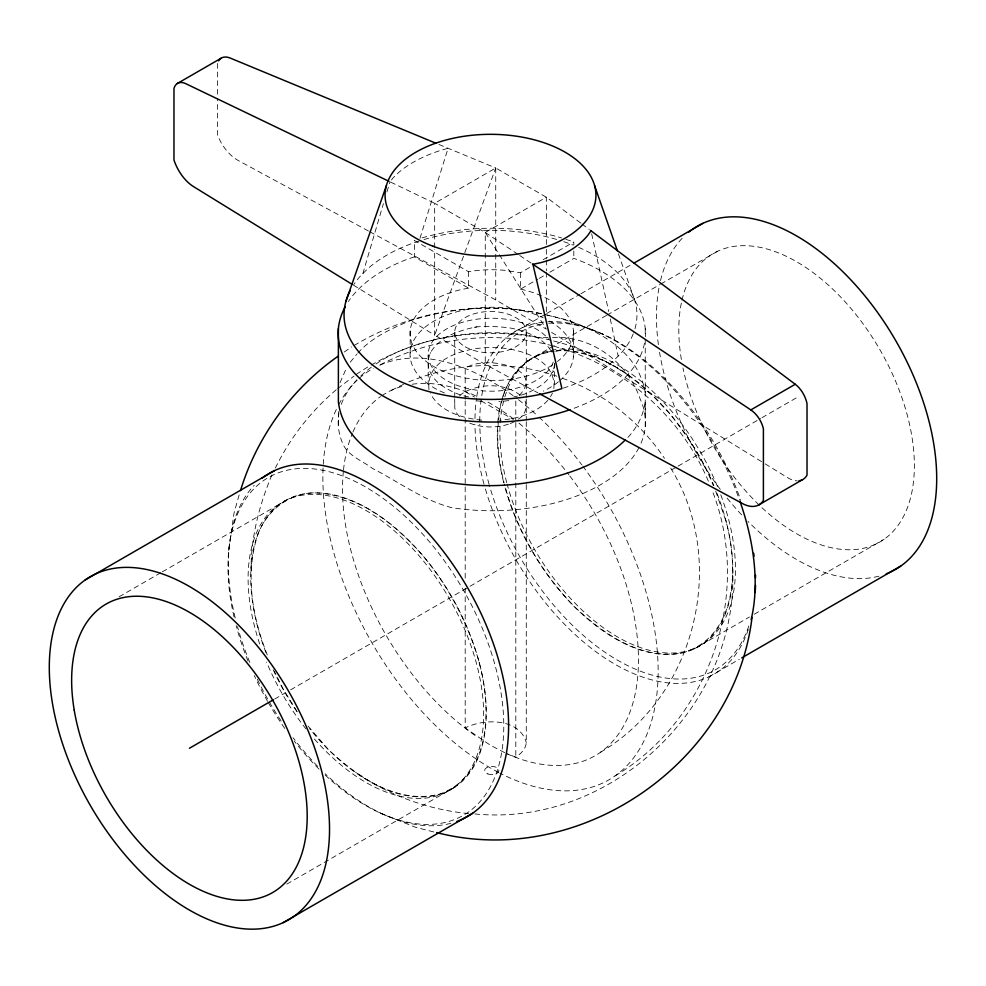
<?xml version="1.0" encoding="UTF-8"?>
<svg xmlns="http://www.w3.org/2000/svg" width="986" height="986" viewBox="0 0 986 986"><rect width="100%" height="100%" fill="white"/><g stroke="black" fill="none" stroke-linecap="round" stroke-linejoin="round"><path stroke-width="0.74" stroke-dasharray="4.93 3.7" d="M645.238 426.778L645.238 401.709C643.488 415.796 636.377 428.824 626.517 438.856M308.051 726.053L328.424 749.594C357.622 776.968 397.518 804.896 439.657 794.063C491.373 775.575 491.546 708.121 479.492 663.837L479.11 662.161C468.116 623.423 448.926 587.323 423.376 556.252L423.29 556.153C395.115 524.195 358.386 493.813 313.684 492.864L313.597 492.877C288.257 493.555 266.651 511.081 257.851 534.412L257.469 535.669C244.701 575.725 252.662 619.393 268.34 657.477M715.725 491.139L726.066 521.483C738.12 565.767 737.947 633.222 686.231 651.709C644.092 662.53 604.196 634.614 574.998 607.24L573.914 606.131C541.117 572.077 516.639 529.901 504.45 484.163M428.996 389.68C425.163 358.201 466.292 347.38 490.954 347.565C515.777 347.134 557.447 357.684 553.762 389.458M498.448 421.49C496.328 441.974 498.99 462.828 504.043 482.709M498.608 419.999L499.717 409.584L502.86 397.74M228.727 550.57L234.015 513.151L239.561 493.444M526.277 484.631L526.277 742.532C525.809 749.003 520.916 753.735 515.801 757.186L507.371 753.859M257.469 535.669L257.851 534.412M503.254 396.261L504.425 392.058C512.794 371.291 530.961 353.111 554.243 351.583M362.836 273.652L383.418 203.597M386.931 191.974L389.988 181.794M419.974 238.304L448.075 148.27L440.865 150.328A105.391 53.589 -5.3 0 0 393.094 177.911L390.764 180.82M340.059 382.654L346.838 367.174M438.93 144.486L495.736 168.002L434.666 335.178L485.26 364.401L538.073 392.958M271.939 474.882C259.133 505.35 250.654 538.06 251.073 571.288M550.891 350.548L548.919 347.775A61.97 30.11 11.3 0 0 538.036 338.05L533.327 335.4A61.97 26.437 6.2 0 0 516.689 329.398L510.489 328.042A61.378 22.173 1.6 0 0 477.828 326.773L471.444 327.944A60.972 22.592 -8.5 0 0 448.79 335.696L444.144 338.506A60.972 27.09 -14.7 0 0 431.153 351.534L429.489 355.293A61.366 35.656 -17.4 0 0 431.412 374.458L433.828 378.069A61.97 40.044 -12.9 0 0 444.711 387.399L449.419 390.111A61.97 43.717 -8 0 0 466.058 396.421L468.892 396.951M554.526 363.982A61.366 33.056 16.8 0 1 553.257 369.799L551.593 373.558A60.972 40.783 17.8 0 1 538.602 386.894L533.968 389.643A60.972 45.27 11.9 0 1 518.956 395.731M552.443 393.18L550.459 396.816M275.365 468.042C290.007 438.018 310.923 411.125 336.436 389.606M350.24 362.195L356.821 354.22M547.834 400.316C535.694 413.75 516.96 418.742 499.495 420.319M357.77 353.173C371.093 338.062 389.889 329.25 408.13 321.559L408.759 321.288C452.586 306.609 500.531 304.008 545.517 314.793M337.619 388.669L353.949 376.11M519.215 395.534C546.885 367.026 482.154 354.282 465.195 368.739L465.195 399.367M518.081 419.296C524.367 415.858 527.929 407.871 525.057 401.092M344.225 352.027L351.558 346.986M600.474 752.269C696.227 696.338 728.974 560.307 669.851 466.76M615.079 775.883C710.265 719.423 752.86 592.463 711.917 489.845M430.635 352.557L430.253 353.37M356.266 374.36L368.481 366.521M580.668 223.021L546.343 197.212L495.736 168.002L434.666 203.264L390.419 182.003M434.666 247.745L434.666 203.264L485.26 232.474L546.343 197.212L546.343 246.278M354.097 345.519C410.016 311.699 479.073 299.67 542.941 314.016M468.572 271.729L468.572 288.146L414.391 256.865L414.391 240.448L468.572 271.729L470.655 271.335A81.752 47.192 0 0 1 504.598 270.312L520.497 272.752L531.171 266.602M543.163 259.675L573.815 241.977L573.815 244.959M520.497 272.752L520.497 289.169L537.826 279.161M539.157 278.397L544.494 275.316M549.818 272.235L573.815 258.394L575.491 258.948A153.643 88.703 0 0 1 645.349 336.657M510.933 334.143L546.478 313.622M546.7 313.499L579.83 294.37M580.927 293.742L632.827 263.767M119.133 596.776L161.026 572.595M162.345 571.831L289.674 498.312M527.535 360.987L606.452 315.421M607.006 315.101L660.016 284.498M660.793 284.054L717.771 251.159M274.638 699.062L285.287 692.924M290.611 689.843L676.753 466.908M678.085 466.144L760.637 418.483M761.968 417.707L796.589 397.728M286.803 884.109L456.013 786.421M693.861 649.096L749.496 616.977M754.228 614.241L884.109 539.256M708.811 676.889L739.29 659.301M371.192 365.116C425.225 333.847 491.743 324.135 552.148 340.638M552.098 372.289L553.812 371.402L552.826 370.637M391.479 390.283L403.496 384.343M474.204 327.327L476.953 326.847M465.195 588.235L465.195 727.964C483.929 718.239 519.597 718.116 526.277 742.532M459.513 395.965A35.779 20.657 0 0 1 465.195 391.688C482.339 383.357 505.005 383.11 520.349 395.3M408.82 381.89C455.384 362.441 508.961 359.73 556.807 376.196M419.112 241.163L410.731 243.949A146.458 84.562 0 0 0 367.667 268.808L360.001 276.474A146.458 84.562 0 0 0 353.764 284.56M414.391 256.865L408.13 258.948A153.643 88.703 0 0 0 348.378 301.556M563.289 388.114L570.265 385.785A146.458 84.562 0 0 0 613.329 360.925L620.995 353.259A146.458 84.562 0 0 0 633.209 333.884M468.572 288.146L462.52 289.28A81.752 47.192 0 0 0 412.851 345.556L415.488 350.252A81.752 47.192 0 0 0 555.34 363.045M555.722 351.312L560.258 350.511C584.76 351.25 608.288 360.642 628.02 374.914L641.257 385.353L655.111 398.171L669.95 413.898C687.291 435.812 703.104 459.365 713.297 485.519M548.105 337.311L540.353 338.087L531.577 336.436M552.591 337.459C592.019 335.326 627.774 362.478 640.222 399.17A153.643 88.678 0 0 1 640.197 445.093M504.425 392.058L504.043 393.303M474.845 813.943C613.144 827.513 741.472 703.301 732.462 564.497M481.834 420.172C462.557 418.249 439.966 411.877 430.352 393.451M468.707 813.573C428.269 809.802 388.841 795.382 355.527 772.186M520.497 289.169L521.101 289.28A81.752 47.192 0 0 1 557.435 361.48M544.334 314.312L568.207 320.204L603.259 334.328M433.717 831.95L415.34 827.205L380.288 813.08M546.873 315.126C587.767 324.074 637.769 346.579 645.238 392.687M553.639 341.02C580.31 347.392 605.194 359.939 628.02 374.914M552.616 345.889C494.762 329.78 431.141 337.52 378.328 365.831A237.071 136.881 60 0 1 517.305 398.837M553.984 346.259C622.967 365.079 682.139 416.942 709.205 483.226M565.853 239.327L573.815 241.977M562.439 378.291C603.888 392.983 640.062 421.848 664.49 458.342M504.684 752.638L490.498 745.305L465.195 727.964M368.468 231.007L238.476 160.644A31.885 19.017 58.3 0 1 217.598 134.86L217.598 98.366M369.812 231.747L495.736 299.917L546.343 329.139L485.26 232.474L485.26 364.401M465.195 391.688L474.525 397.075M481.18 400.92L513.139 419.37M551.581 332.368L763.903 463.075M765.21 463.888L787.494 477.606A31.885 17.785 61.6 0 0 797.23 480.86M353.407 285.114L434.666 335.178L434.666 249.285M485.26 232.474L518.463 254.659M519.733 255.51L531.232 263.188M581.888 223.945L589.246 229.467M297.304 711.867L283.093 688.943L274.342 671.293M618.432 253.809L635.157 301.642M726.066 521.483L725.684 519.795M479.11 662.161L479.492 663.837M591.662 233.781L608.682 311.465M610.26 318.897L618.173 356.082M645.238 328.695L645.238 336.312M645.238 339.504L645.238 417.485M573.815 250.925L573.815 258.394M573.445 330.877L573.445 356.92M554.551 363.255L554.551 383.8M546.343 249.347L546.343 258.554M546.343 260.094L546.343 270.83M546.343 272.358L546.343 313.794M526.277 332.159L526.277 397.641M526.277 399.084L526.277 420.159M526.277 421.688L526.277 483.091M515.801 401.019L515.801 420.911M515.801 422.439L515.801 757.186M495.736 168.002L495.736 299.917M465.195 400.908L465.195 485.358M465.195 486.899L465.195 580.557M454.719 332.159L454.719 397.222M454.719 398.738L454.719 406.294M428.195 354.948L428.195 384.441M410.176 330.877L410.176 356.92M338.383 411.532L338.383 426.704M217.598 63.412L217.598 96.85M582.726 466.033A237.071 136.881 60 0 1 652.375 718.227A237.071 136.881 60 0 1 499.951 773.16M498.596 772.457A237.071 136.881 60 0 1 337.36 407.292M338.679 404.704A237.071 136.881 60 0 1 358.041 379.327M359.126 378.353A237.071 136.881 60 0 1 373.213 368.419M518.463 399.724A237.071 136.881 60 0 1 537.838 416.067M538.96 417.103A237.071 136.881 60 0 1 581.802 464.813M569.785 475.942A209.279 120.822 60 0 1 634.565 696.634A209.279 120.822 60 0 1 505.966 753.304M475.03 735.445A209.279 120.822 60 0 1 343.338 471.604M343.485 470.088A209.279 120.822 60 0 1 352.347 433.446M352.914 432.102A209.279 120.822 60 0 1 380.534 396.606M381.693 395.817A209.279 120.822 60 0 1 403.52 385.982M412.086 384.257A209.279 120.822 60 0 1 477.606 396.766M487.922 402.103A209.279 120.822 60 0 1 514.236 419.481M518.932 423.167A209.279 120.822 60 0 1 568.91 474.796M514.68 421.527A35.779 20.657 0 0 1 509.713 423.721M508.394 424.19A35.779 20.657 0 0 1 466.316 421.527M459.513 416.634A35.779 20.657 0 0 1 455.939 400.957M578.646 247.338A146.458 84.562 0 0 1 633.764 332.442M424.005 239.524A146.458 84.562 0 0 1 556.991 239.524M563.733 241.632A146.458 84.562 0 0 1 573.1 245.046M717.056 493.419A166.56 96.172 60 0 1 664.49 654.507A166.56 96.172 60 0 1 504.129 484.175M503.76 482.746A166.56 96.172 60 0 1 501.467 400.982M501.837 399.675A166.56 96.172 60 0 1 554.65 350.905M556.166 350.745A166.56 96.172 60 0 1 713.839 485.482M265.924 652.547A166.56 96.172 60 0 1 348.761 499.421A166.56 96.172 60 0 1 484.409 735.852A166.56 96.172 60 0 1 309.592 728.666M296.786 711.387A166.56 96.172 60 0 1 273.196 669.814M450.836 823.322A198.149 114.401 60 0 1 325.183 773.763M317.738 766.405A198.149 114.401 60 0 1 293.052 737.676M281.121 720.939A198.149 114.401 60 0 1 257.001 678.528M249.84 662.469A198.149 114.401 60 0 1 237.478 626.615M235.223 617.939A198.149 114.401 60 0 1 254.178 485.322M259.688 643.932A166.56 96.172 60 0 1 349.106 502.096A166.56 96.172 60 0 1 482.105 735.42A166.56 96.172 60 0 1 312.895 737.282M306.091 729.061A166.56 96.172 60 0 1 266.54 662.111M878.945 576.169A198.149 114.401 60 0 1 747.955 521.384M741.657 514.852A198.149 114.401 60 0 1 726.522 497.388M720.273 489.352A198.149 114.401 60 0 1 659.535 352.236M658.389 344.644A198.149 114.401 60 0 1 659.535 284.954M660.509 280.566A198.149 114.401 60 0 1 682.275 238.156M681.979 300.2A166.56 96.172 60 0 1 826.847 283.758A166.56 96.172 60 0 1 909.548 501.443A166.56 96.172 60 0 1 760.194 506.052M759.121 505.029A166.56 96.172 60 0 1 682.965 367.951M681.375 359.483A166.56 96.172 60 0 1 681.375 302.936M234.052 617.051A195.018 112.601 60 0 1 352.557 480.219A195.018 112.601 60 0 1 503.02 742.224A195.018 112.601 60 0 1 324.308 774.232M319.057 769.142A195.018 112.601 60 0 1 294.259 741.127M284.806 728.42A195.018 112.601 60 0 1 268.352 702.698M267.625 701.428A195.018 112.601 60 0 1 254.302 675.583M248.016 661.039A195.018 112.601 60 0 1 236.159 625.568M748.818 625.937A195.018 112.601 60 0 1 622.117 662.74A195.018 112.601 60 0 1 489.537 485.901M489.13 484.471A195.018 112.601 60 0 1 479.788 424.19M479.763 421.404A195.018 112.601 60 0 1 544.087 323.864M548.721 323.309A195.018 112.601 60 0 1 740.794 500.383M748.312 629.462A198.149 114.401 60 0 1 619.011 666.536A198.149 114.401 60 0 1 484.446 485.716M484.04 484.262A198.149 114.401 60 0 1 474.956 424.461M474.969 418.569A198.149 114.401 60 0 1 476.558 398.024M476.768 396.618A198.149 114.401 60 0 1 544.999 321.966M547.834 321.756A198.149 114.401 60 0 1 739.426 499.803M720.766 494.799A166.56 96.172 60 0 1 666.598 652.978A166.56 96.172 60 0 1 507.124 484.114M506.742 482.672A166.56 96.172 60 0 1 504.45 398.159M504.844 396.865A166.56 96.172 60 0 1 601.965 357.166A166.56 96.172 60 0 1 717.549 486.616M517.453 396.089A60.972 45.27 11.9 0 1 513.792 396.84M422.057 237.897A153.643 88.703 0 0 1 561.564 237.897M644.487 343.276A153.643 88.703 0 0 1 571.399 409.215M549.609 321.079A81.752 47.192 0 0 1 560.368 380.152M558.446 381.792A81.752 47.192 0 0 1 543.261 391.122M508.801 400.612A81.752 47.192 0 0 1 498.928 401.462M481.846 401.29A81.752 47.192 0 0 1 474.808 400.612M444.452 392.921A81.752 47.192 0 0 1 415.488 371.365L412.851 366.656A81.752 47.192 0 0 1 512.966 308.852L521.101 310.38A81.752 47.192 0 0 1 543.261 317.763M553.257 362.047A63.178 36.482 0 0 1 460.154 386.413A63.178 36.482 0 0 1 448.79 327.759A63.178 36.482 0 0 1 548.919 339.64M638.94 447.644A153.643 88.678 0 0 1 452.019 507.728C423.314 500.531 398.603 481.735 372.412 468.399C362.762 460.832 349.13 456.53 343.399 445.019A153.631 88.555 -0.1 0 1 338.925 413.454M383.123 359.385A153.643 88.678 0 0 1 531.59 336.436M341.341 404.285A153.631 88.555 -0.1 0 1 356.907 379.795M360.95 375.777A153.631 88.555 -0.1 0 1 371.303 367.236M375.999 363.97A153.631 88.555 -0.1 0 1 383.295 359.471M465.195 346.764A35.779 20.657 0 0 0 525.057 337.508A35.779 20.657 0 0 0 481.242 312.205A35.779 20.657 0 0 0 465.195 346.764M487.897 773.948A7.112 4.104 0 0 0 498.879 770.719A7.112 4.104 0 0 0 488.538 766.837A7.112 4.104 0 0 0 487.897 773.948"/><path stroke-width="1.48" d="M752.022 617.458C734.582 763.46 578.955 869.467 436.625 832.566M240.485 490.609C256.89 436.699 291.979 388.546 338.099 356.229M345.839 301.642L386.376 185.676M591.008 230.786L587.902 235.21A105.391 67.331 6 0 1 540.131 262.806L532.933 264.322L561.897 388.57L556.991 390.209A146.458 84.562 0 0 1 396.643 379.783A146.458 84.562 0 0 1 350.227 290.55M625.42 439.855C611.369 453.622 593.892 463.593 575.491 470.334L574.752 470.519C521.742 490.03 461.571 490.757 408.13 472.22C377.059 459.858 342.684 438.215 338.383 401.918L338.383 328.695M177.295 83.514L221.16 58.199M85.289 579.891L274.724 470.519M633.924 263.139L702.833 223.354M532.502 264.038L750.814 409.917L795.234 384.269A20.188 11.314 61.6 0 1 807.016 403.705L807.016 475.153A31.885 17.785 61.6 0 1 798.993 480.774M189.411 748.263L273.307 699.838M758.246 505.226L802.197 479.849M283.167 922.637A198.149 114.401 60 0 0 232.708 619.393A198.149 114.401 60 0 0 52.357 702.784A198.149 114.401 60 0 0 283.167 922.637L472.614 813.265M741.706 657.896L900.711 566.1M436.095 143.303L230.182 58.051A20.188 12.029 58.5 0 0 218.633 60.885M389.026 181.338L185.762 83.674A20.188 11.265 61.4 0 0 173.98 88.58L173.98 160.028A31.885 17.785 61.6 0 0 193.502 186.6L352.088 284.313M539.428 393.697L742.52 503.575A31.885 19.017 58.3 0 0 763.398 500.333L763.398 428.885A20.188 11.98 58.4 0 0 750.814 409.917M590.478 230.391L795.234 384.269M594.62 185.676L617.421 250.9M261.943 478.296A198.149 114.401 60 0 1 468.843 589.936A198.149 114.401 60 0 1 456.666 821.535M688.857 232.067A198.149 114.401 60 0 1 895.658 340.515A198.149 114.401 60 0 1 886.18 573.84M753.686 553.257A195.018 112.601 60 0 1 754.056 556.227M755.486 575.035A195.018 112.601 60 0 1 755.547 577.845M755.522 585.142A195.018 112.601 60 0 1 755.177 592.524M739.907 501.147A198.149 114.401 60 0 1 751.122 619.676M570.019 409.695A153.643 88.703 0 0 1 362.959 381.656L354.911 373.608A153.643 88.703 0 0 1 345.334 306.56M433.088 246.241A105.416 60.861 0 0 0 595.778 198.383A105.416 60.861 0 0 0 442.64 140.961A105.416 60.861 0 0 0 433.088 246.241M74.209 710.031A166.56 96.172 60 0 0 268.229 894.832A166.56 96.172 60 0 0 225.806 639.939A166.56 96.172 60 0 0 74.209 710.031"/></g></svg>
